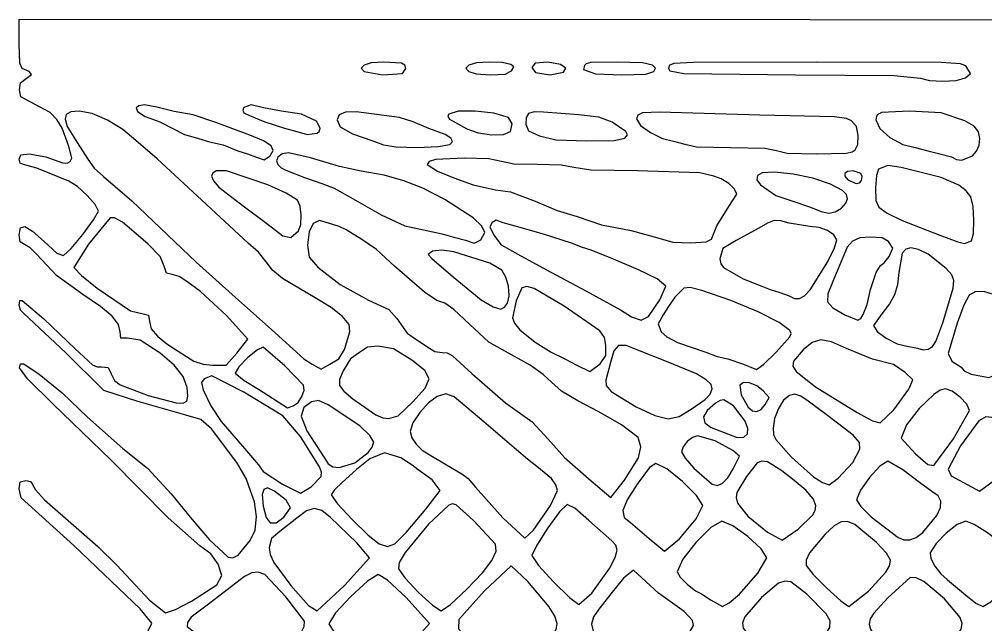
# Model space of a CAD drawing. Extents: x 0 to 192, y 1 to 97.
# Drawn here: x 0 to 76.6, y 48.8 to 96.8 of the extents above; entities that cross this region are included whole.
import ezdxf

# ---------------------------------------------------------------- set-up
doc = ezdxf.new("R2010")
doc.units = 0

msp = doc.modelspace()

# ---------------------------------------------------------------- linework, layer by layer
at = {"layer": 'Image', "color": 7}
for points in [[(10.202308, 48.213288), (10.498641, 48.870999), (9.5905, 50.026136), (6.69756, 52.757726), (4.326897, 55.031688), (0.153032, 58.808996), (-0.000012, 59.528662), (0.074746, 60.094282), (0.507987, 60.191884), (0.891322, 60.127784), (1.015986, 59.93068), (1.270864, 59.449627), (1.9865, 58.663375), (4.506079, 56.467019), (6.227259, 54.970051), (7.723408, 53.47423), (10.323308, 50.716487), (11.60323, 49.693231), (12.389499, 49.968703), (13.658337, 50.613519), (15.660063, 51.921594), (16.061622, 52.657303), (15.765987, 53.552306), (15.182295, 54.39262), (14.308637, 55.001478), (11.806666, 57.242721), (7.272282, 61.800549), (2.669977, 66.287877), (0.650069, 68.250175), (0.012011, 69.124206), (0.086073, 69.43484), (0.354174, 69.459383), (1.577226, 68.616207), (3.388049, 67.134542), (5.414239, 65.207754), (8.212644, 62.734821), (10.159975, 61.18184), (12.049665, 59.13508), (13.55914, 57.294335), (15.086476, 55.491554), (16.555568, 54.116799), (16.919807, 54.071344), (17.342851, 54.281741), (18.310959, 55.429419), (18.707712, 56.264687), (18.795965, 57.346373), (18.643462, 58.498553), (18.334248, 59.387552), (17.978606, 60.345799), (17.256838, 61.62036), (15.239969, 64.287066), (14.399668, 65.029748), (13.210129, 65.379529), (9.326738, 66.491039), (6.711188, 67.340864), (3.686522, 70.328033), (0.330921, 73.468077), (0.084074, 73.706748), (-0.000012, 74.11149), (0.050479, 74.464582), (0.229938, 74.466613), (1.931024, 73.019646), (4.439284, 70.630128), (5.798448, 69.366296), (6.163122, 69.199188), (6.52571, 69.199425), (7.05347, 69.168884), (7.279367, 68.665763), (7.53379, 68.138526), (7.996484, 67.781882), (10.219106, 66.944617), (12.43296, 66.348072), (12.979935, 66.321569), (13.275868, 66.474163), (13.366727, 66.871173), (13.298484, 67.577917), (12.983227, 68.442529), (12.277229, 69.338791), (11.154323, 70.293179), (9.588345, 71.332169), (8.589386, 71.474711), (8.036564, 71.482143), (7.98898, 71.975844), (7.863699, 72.569368), (7.369794, 73.221592), (6.448159, 73.991914), (5.03969, 74.939735), (2.95185, 76.446051), (1.388304, 78.1095), (0.871696, 78.639341), (0.414638, 78.920503), (0.075644, 79.125821), (-0.000012, 79.683549), (0.103673, 80.237698), (0.440258, 80.33878), (1.048039, 79.976189), (1.965311, 79.139321), (2.982872, 78.220205), (3.493291, 78.04478), (4.109055, 78.600926), (5.041645, 79.709695), (5.893063, 80.865811), (6.265313, 81.563996), (6.007591, 82.084906), (5.383992, 82.807162), (4.618866, 83.501855), (3.936563, 83.940076), (1.385802, 84.954176), (0.342518, 85.253185), (0.076574, 85.347838), (-0.000012, 85.676518), (0.120195, 86.034504), (0.778729, 86.099851), (2.09106, 85.862584), (3.415489, 85.380043), (3.789313, 85.363199), (4.029284, 85.484582), (4.176344, 85.74513), (4.080513, 86.068964), (3.89465, 86.770879), (3.384646, 88.135817), (2.964012, 88.833971), (2.45314, 89.37204), (0.804955, 90.260974), (0.124296, 90.627949), (0.001693, 91.179845), (0.105792, 91.719205), (0.549268, 92.084044), (0.973715, 92.385365), (0.769833, 92.634377), (0.221623, 92.873176), (0.047139, 93.287458), (-0.000012, 94.820507), (-0.000012, 96.767838), (62.695577, 96.76244), (114.671608, 96.71525)], [(30.381447, 92.467959), (30.649295, 92.873176), (30.575475, 93.126735), (30.305818, 93.282006), (28.889812, 93.381175), (27.894377, 93.319048), (27.337332, 93.137645), (27.09502, 92.892101), (27.347307, 92.63503), (28.784377, 92.372065), (30.381455, 92.467959), (30.381447, 92.467959)], [(39.01909, 92.690365), (39.222724, 92.995256), (38.971801, 93.198364), (38.287807, 93.346972), (37.25777, 93.381915), (36.250462, 93.309903), (35.634655, 93.137645), (35.392343, 92.892101), (35.64463, 92.63503), (36.227391, 92.435947), (37.35405, 92.370561), (38.522609, 92.427273), (39.019097, 92.690365), (39.01909, 92.690365)], [(43.146082, 92.568376), (43.32347, 92.903934), (42.917979, 93.184662), (41.904287, 93.373692), (40.907799, 93.27839), (40.650385, 92.942704), (40.936284, 92.548072), (42.103491, 92.375792), (43.146082, 92.568366), (43.146082, 92.568376)], [(50.307145, 92.637499), (50.433699, 92.903175), (50.21085, 93.145498), (49.412006, 93.329353), (47.399028, 93.381175), (45.32811, 93.332295), (44.944592, 93.24793), (44.802742, 93.102937), (44.742292, 92.789245), (45.675133, 92.457986), (47.77354, 92.370325), (49.689118, 92.417429), (50.307145, 92.637499), (50.307145, 92.637499)], [(75.028521, 92.118387), (75.416441, 92.484243), (75.047227, 93.084842), (74.619205, 93.247941), (73.09808, 93.336828), (63.21435, 93.381175), (53.437807, 93.337435), (51.907183, 93.253643), (51.529095, 93.102688), (51.470813, 92.865685), (51.573033, 92.685716), (52.686532, 92.465134), (61.542609, 92.359176), (69.334647, 92.308923), (71.458566, 92.111177), (72.173484, 91.921489), (73.218281, 91.85989), (74.275705, 91.92574), (75.028508, 92.1184), (75.028521, 92.118387)], [(19.896396, 85.930245), (20.12666, 86.353445), (19.962802, 86.74068), (19.361114, 87.136669), (18.277886, 87.586128), (15.578648, 88.58895), (13.773046, 89.20107), (12.276652, 89.467781), (10.890786, 89.789035), (9.919129, 89.990965), (9.484619, 89.920478), (9.252138, 89.740645), (9.375384, 89.44667), (9.990391, 89.063313), (11.140192, 88.639848), (12.119487, 88.136558), (13.097726, 87.628559), (13.944392, 87.383052), (15.070648, 87.065619), (16.159732, 86.807282), (17.328035, 86.335057), (18.090034, 86.09385), (18.795977, 85.845851), (19.425216, 85.616767), (19.896396, 85.930245), (19.896396, 85.930245)], [(23.608122, 87.726632), (23.80684, 87.888177), (23.86498, 88.134833), (23.567344, 88.697329), (22.371873, 89.236974), (20.780203, 89.48468), (19.362524, 89.740513), (18.393812, 89.983523), (17.804741, 89.77035), (17.729477, 89.565986), (17.79849, 89.3639), (18.242006, 89.147847), (19.47331, 88.639848), (21.034812, 88.125848), (22.013306, 87.877849), (22.811317, 87.642067), (23.608122, 87.726632), (23.608122, 87.726632)], [(24.621975, 69.420746), (25.321567, 69.843872), (25.787726, 70.582115), (26.195024, 71.991045), (26.144892, 72.555239), (25.628782, 73.207417), (24.720528, 73.916882), (23.452637, 74.670717), (20.865514, 76.206179), (20.082395, 76.87925), (19.572736, 77.538617), (18.972661, 78.291422), (18.15391, 79.016324), (14.477982, 82.434498), (10.933641, 85.717103), (9.240309, 87.167377), (8.212344, 88.027491), (6.988014, 88.769389), (5.766833, 89.290065), (4.748315, 89.486513), (4.080073, 89.428761), (3.718751, 89.231069), (3.635886, 88.856784), (3.803013, 88.269252), (4.588256, 86.986792), (5.439637, 85.669719), (5.922143, 84.954969), (6.663208, 84.305211), (8.916614, 82.368835), (14.013393, 77.516038), (17.136072, 74.708659), (19.982152, 72.158819), (22.548943, 69.843872), (23.22952, 69.420539), (23.930739, 69.025093), (24.621975, 69.420746), (24.621975, 69.420746)], [(34.124201, 86.843525), (34.347052, 87.085848), (34.220498, 87.351524), (33.764431, 87.623849), (32.472833, 88.111584), (31.235236, 88.647722), (30.155489, 88.978122), (26.705833, 89.422683), (25.862536, 89.407334), (25.350423, 89.187562), (25.200132, 88.791837), (25.442301, 88.248625), (26.426874, 87.679815), (28.038773, 87.125412), (28.885439, 86.806523), (29.857815, 86.648226), (31.54018, 86.605053), (33.204865, 86.671866), (34.124201, 86.843525), (34.124201, 86.843525)], [(38.938884, 87.868528), (39.07899, 88.483251), (38.777287, 88.982888), (37.613869, 89.322511), (36.131546, 89.496079), (34.789113, 89.478289), (34.04536, 89.243841), (33.964529, 89.052346), (34.118724, 88.840082), (35.475289, 88.072103), (36.390718, 87.762201), (37.449677, 87.614595), (38.387341, 87.644849), (38.938884, 87.868528), (38.938884, 87.868528)], [(48.009519, 87.351524), (48.234714, 87.595858), (48.094853, 87.872734), (47.00058, 88.609109), (45.963087, 88.996152), (44.36528, 89.184809), (41.560833, 89.411523), (40.825635, 89.435225), (40.380958, 89.305194), (40.176693, 88.986805), (40.162731, 88.445432), (40.366295, 87.918442), (41.232617, 87.516381), (42.544968, 87.205255), (44.967913, 87.12919), (47.173861, 87.169183), (48.009519, 87.351524), (48.009519, 87.351524)], [(66.277684, 86.420579), (66.488977, 86.852974), (66.515595, 87.546538), (66.380062, 88.263868), (65.985479, 88.707475), (65.575244, 88.910004), (64.629917, 89.029809), (58.704155, 89.178401), (50.772258, 89.403868), (49.403951, 89.356872), (49.054935, 89.168572), (48.937274, 88.872699), (49.261279, 88.358424), (50.045064, 87.781148), (51.006288, 87.310435), (51.86261, 87.11585), (52.757236, 86.867234), (53.684577, 86.667428), (56.397898, 86.613235), (59.111222, 86.559037), (60.038563, 86.359235), (60.878693, 86.160752), (63.177346, 86.105235), (65.583857, 86.152075), (66.040405, 86.247997), (66.277684, 86.420579), (66.277684, 86.420579)], [(75.578107, 85.937855), (75.902927, 86.31202), (76.098561, 86.791264), (76.150967, 87.318592), (76.046099, 87.83701), (75.698241, 88.286549), (74.976533, 88.705364), (73.094625, 89.354973), (70.591424, 89.486513), (68.370646, 89.366686), (67.994081, 89.158106), (67.902584, 88.798151), (68.226517, 88.1143), (69.02746, 87.401001), (70.049131, 86.837752), (71.035246, 86.604054), (72.041276, 86.348464), (72.982577, 86.099851), (73.923879, 85.851236), (74.30673, 85.659358), (74.733271, 85.611051), (75.578107, 85.937855), (75.578107, 85.937855)], [(36.604955, 79.268104), (36.914623, 79.863619), (36.666675, 80.367809), (35.989876, 81.029314), (33.751991, 82.490188), (31.989565, 83.367565), (30.47846, 83.971843), (28.939448, 84.397288), (27.093299, 84.738169), (25.374737, 85.095563), (23.092841, 85.784214), (21.346482, 86.178322), (20.835315, 86.100087), (20.484503, 85.84006), (20.389903, 85.558473), (20.491693, 85.25096), (20.751061, 84.979718), (21.129195, 84.806945), (22.62237, 84.212279), (24.061702, 83.728071), (24.976635, 83.380443), (26.651694, 82.435982), (28.702628, 81.251172), (30.562141, 80.380138), (32.427292, 79.999152), (33.527958, 79.749859), (34.45929, 79.495859), (35.390622, 79.24186), (36.066504, 79.008204), (36.604955, 79.268106), (36.604955, 79.268104)], [(54.876409, 79.326526), (55.317675, 80.387107), (56.260696, 81.911105), (56.895695, 82.907313), (56.711539, 83.296157), (56.25304, 83.736059), (55.66175, 84.116401), (55.079219, 84.326563), (53.949664, 84.588913), (49.01735, 84.745186), (45.323012, 84.795909), (43.955113, 85.004597), (42.975841, 85.202486), (41.098103, 85.246156), (39.210876, 85.290045), (38.232392, 85.494744), (37.233579, 85.702378), (35.300264, 85.761185), (33.010359, 85.64627), (32.500599, 85.48875), (32.342626, 85.252188), (33.152717, 84.727428), (34.45929, 84.186554), (35.978602, 83.653858), (37.7566, 83.245493), (38.950048, 83.077966), (40.893951, 82.340518), (42.63536, 81.595648), (43.433948, 81.358524), (44.232534, 81.126638), (46.156652, 80.458815), (48.513942, 80.018712), (50.630606, 79.445933), (51.808574, 79.107313), (53.237335, 79.047023), (54.449269, 79.121478), (54.876409, 79.326526), (54.876409, 79.326526)], [(75.488708, 79.19106), (75.650098, 79.779607), (75.694195, 80.830666), (75.625618, 81.937099), (75.448986, 82.691763), (75.074863, 83.164863), (74.494095, 83.620341), (73.103868, 84.222979), (69.934581, 85.014177), (68.854874, 85.170714), (68.132488, 84.875573), (67.970404, 84.374369), (67.885701, 83.432235), (67.918657, 82.393285), (68.140417, 81.884385), (68.81625, 81.400629), (69.989763, 80.802087), (72.982577, 79.651365), (74.413442, 79.123919), (74.953882, 78.994711), (75.488708, 79.19106), (75.488708, 79.19106)], [(22.140305, 79.985579), (22.317469, 80.487804), (22.356493, 81.230372), (22.266257, 81.958352), (22.055639, 82.416816), (21.152433, 82.975691), (19.693159, 83.643346), (16.436373, 84.75225), (15.598867, 84.741046), (15.337176, 84.577152), (15.239981, 84.328886), (15.386996, 83.948153), (15.824441, 83.451134), (17.549013, 82.128825), (19.727309, 80.487538), (20.90372, 79.597232), (21.533043, 79.471958), (22.140305, 79.985579), (22.140305, 79.985579)], [(65.18026, 81.796909), (65.542164, 82.177736), (65.67696, 82.528899), (65.585532, 82.864376), (65.268761, 83.19814), (64.312058, 83.706813), (62.917149, 84.164596), (61.350509, 84.500109), (59.878615, 84.641972), (58.910782, 84.598581), (58.529617, 84.371796), (58.468521, 84.050804), (58.764263, 83.635369), (59.979504, 82.78997), (61.250628, 82.366183), (62.737924, 81.872717), (63.568722, 81.524559), (64.194151, 81.397689), (64.70205, 81.489382), (65.18026, 81.796909), (65.18026, 81.796909)], [(66.778487, 83.983187), (66.833245, 84.29969), (66.734647, 84.539689), (66.116463, 84.745186), (65.673752, 84.690919), (65.44743, 84.541745), (65.449777, 84.318102), (65.69307, 84.04043), (66.360597, 83.74102), (66.618433, 83.793474), (66.778487, 83.983187), (66.778487, 83.983187)], [(17.254988, 70.280857), (18.118645, 71.405239), (16.439686, 73.292752), (14.353268, 75.196002), (13.273491, 75.979406), (12.680134, 76.38435), (12.131201, 76.526571), (11.671539, 76.63666), (11.497399, 77.195652), (11.178926, 77.946848), (10.201575, 78.973649), (8.183716, 80.670053), (7.55447, 81.020324), (7.200802, 81.023302), (5.495085, 78.937684), (4.327636, 77.076467), (4.927073, 76.450414), (6.178504, 75.438608), (8.81745, 73.647599), (9.812912, 73.399872), (10.249587, 73.309622), (10.329321, 72.815356), (10.459973, 72.227399), (10.947962, 71.630024), (11.696969, 71.029209), (12.305993, 70.626815), (13.824059, 69.648709), (14.567498, 69.419636), (15.34999, 69.343027), (16.391331, 69.335883), (17.254988, 70.280857)], [(47.976883, 60.234218), (49.083398, 62.001084), (49.268177, 62.864563), (49.064269, 63.611905), (47.738743, 64.621313), (45.953887, 65.634669), (44.280608, 66.525604), (42.985964, 67.282293), (42.184328, 67.989849), (41.539689, 68.602818), (40.502655, 69.351347), (38.317579, 70.549356), (37.238628, 71.161574), (35.72591, 72.573228), (34.452542, 73.767524), (33.748591, 74.246533), (33.099188, 74.482424), (32.124711, 75.1218), (29.754499, 77.2012), (28.322102, 78.527247), (27.16783, 79.295554), (25.919432, 80.074706), (25.370827, 80.342525), (24.526656, 80.610304), (23.811629, 80.808526), (23.289218, 80.573984), (22.968855, 79.916657), (22.859971, 78.846525), (22.970551, 77.90324), (23.664304, 77.111723), (25.427848, 75.734974), (27.685965, 74.503059), (29.29463, 73.747235), (29.923419, 73.045313), (30.755592, 71.888885), (31.511618, 71.359882), (32.518986, 70.683512), (32.935937, 70.436324), (33.517277, 70.351871), (33.92603, 70.308126), (34.341049, 70.094968), (35.879913, 68.668878), (38.557593, 66.363957), (40.667515, 64.848469), (41.920292, 63.467125), (43.237506, 62.032318), (45.328913, 60.18024), (46.890246, 58.837219), (47.976883, 60.234218), (47.976883, 60.234218)], [(49.883992, 73.188201), (50.787403, 74.512411), (51.268184, 75.596615), (50.581674, 76.200153), (49.106607, 76.89685), (46.937596, 77.830029), (45.275467, 78.479861), (44.654464, 78.675676), (43.776596, 79.003822), (41.571284, 79.737823), (39.41803, 80.341009), (38.356365, 80.629476), (37.806029, 80.829392), (37.482878, 80.644689), (37.316104, 80.300798), (37.613209, 79.638073), (38.21647, 78.896791), (39.539286, 78.132598), (41.790522, 76.898027), (44.923185, 75.229885), (47.667276, 73.733382), (48.538908, 73.165405), (49.318274, 72.898652), (49.883992, 73.188203), (49.883992, 73.188201)], [(62.706957, 75.304865), (64.08502, 77.511731), (64.633201, 78.633563), (64.824272, 79.274218), (64.5869, 79.677124), (64.092586, 80.018804), (63.425685, 80.257126), (62.670548, 80.349957), (61.044592, 80.601406), (60.3876, 80.793253), (59.854126, 80.804445), (59.312157, 80.612835), (58.62968, 80.196277), (56.844708, 79.238545), (55.786376, 78.585114), (55.552242, 77.776093), (55.630965, 77.385685), (55.837599, 77.081508), (57.385632, 76.193872), (58.881843, 75.601198), (59.530564, 75.352582), (60.292563, 75.098583), (61.054562, 74.844583), (61.467284, 74.625313), (61.862243, 74.623919), (62.26646, 74.847927), (62.706957, 75.304865), (62.706957, 75.304865)], [(66.9113, 73.357534), (67.234723, 74.161866), (67.480108, 75.347198), (67.950353, 76.689983), (68.287262, 77.239803), (68.566436, 77.463862), (68.965303, 77.957947), (69.257249, 78.632985), (68.918582, 79.157193), (68.424908, 79.427656), (67.471554, 79.495859), (66.640523, 79.429605), (66.062178, 79.184523), (65.642636, 78.691137), (65.288014, 77.879972), (64.498602, 75.985758), (64.09958, 75.01113), (64.077021, 74.377295), (64.502078, 73.885209), (65.445907, 73.335825), (66.489999, 72.921275), (66.734036, 73.03239), (66.9113, 73.357521), (66.9113, 73.357534)], [(38.714719, 74.246533), (38.836812, 74.851027), (38.784727, 75.60144), (38.586825, 76.329985), (38.271465, 76.868876), (37.312261, 77.419113), (34.44727, 78.325889), (33.5123, 78.468451), (32.760695, 78.379607), (32.418732, 78.129493), (32.712693, 77.788246), (34.387638, 76.336273), (36.611104, 74.528652), (37.56244, 73.967547), (38.183034, 73.785338), (38.478262, 73.936431), (38.714719, 74.246533), (38.714719, 74.246533)], [(72.67342, 71.21379), (73.231989, 72.697304), (73.748839, 74.460049), (74.037357, 75.456607), (74.106493, 76.059676), (73.932985, 76.502337), (73.493569, 77.017669), (72.054282, 78.132001), (71.292157, 78.506232), (70.689577, 78.649194), (70.282559, 78.549585), (70.001334, 78.221292), (69.729064, 76.701863), (69.624302, 75.709862), (69.401521, 74.920003), (69.006683, 74.200198), (68.385747, 73.418359), (67.733251, 72.47421), (68.028323, 72.011106), (68.741799, 71.480709), (69.616063, 71.040502), (70.3935, 70.847967), (71.20458, 70.686822), (71.662703, 70.557892), (72.059491, 70.602482), (72.396034, 70.820985), (72.67342, 71.21379), (72.67342, 71.21379)], [(46.061236, 69.449403), (46.507818, 70.107606), (46.507749, 70.931064), (46.399745, 71.545484), (46.03166, 72.058575), (43.188277, 74.012641), (40.822894, 75.415094), (40.24059, 75.578039), (39.854066, 75.471605), (39.399165, 74.449245), (39.115953, 73.09521), (39.270657, 72.677946), (39.676871, 72.152767), (40.896443, 71.156851), (42.16395, 70.365831), (43.188256, 69.857183), (44.204255, 69.349041), (45.236737, 68.841042), (46.061236, 69.449403), (46.061236, 69.449403)], [(60.019037, 70.363532), (61.096983, 71.582764), (61.187365, 71.862137), (61.088243, 72.099193), (60.254691, 72.724604), (58.581101, 73.568178), (56.420207, 74.469412), (54.124742, 75.267799), (53.189343, 75.495807), (52.689887, 75.446467), (51.967086, 74.734485), (51.477271, 73.992533), (51.053938, 73.33025), (50.65538, 72.612412), (50.885338, 71.983179), (51.346777, 71.590646), (52.185211, 71.148254), (54.444583, 70.363484), (55.322451, 70.039687), (56.180832, 69.843872), (57.419631, 69.43312), (58.439794, 69.009787), (59.016667, 69.402255), (60.019037, 70.363532), (60.019037, 70.363532)], [(77.605893, 68.91254), (78.931856, 71.074841), (79.657152, 72.380183), (79.894247, 73.099626), (79.510222, 73.663529), (78.661599, 74.296613), (77.595605, 74.846168), (76.55947, 75.159482), (75.833662, 75.187558), (75.321993, 74.891413), (74.879455, 74.106809), (74.361039, 72.66951), (73.65991, 70.258159), (73.936283, 69.659244), (74.448153, 69.335873), (74.675909, 69.172498), (74.905942, 68.893828), (75.472585, 68.623468), (76.87495, 68.375984), (77.266909, 68.530008), (77.605893, 68.91254), (77.605893, 68.91254)], [(69.349022, 65.807656), (70.518021, 67.440382), (70.841254, 68.169554), (70.246577, 68.764233), (69.304456, 69.401473), (67.648584, 69.827912), (65.578013, 70.661806), (64.398466, 71.196294), (63.562539, 71.360339), (62.87602, 71.147751), (62.144697, 70.552335), (61.385419, 69.664794), (61.341892, 69.273611), (61.58723, 68.842509), (63.138874, 67.635608), (66.429095, 65.594217), (67.661443, 64.916301), (68.245256, 64.77533), (69.349022, 65.807656), (69.349022, 65.807656)], [(21.722315, 66.104478), (22.103428, 66.390354), (22.413512, 66.855737), (22.583638, 67.361264), (22.544877, 67.767573), (21.043968, 69.276897), (19.32949, 70.763906), (18.875444, 70.560214), (18.121755, 69.936651), (17.415223, 69.213142), (17.102646, 68.709615), (17.822311, 68.130168), (18.96531, 67.435828), (21.276907, 65.94921), (21.722315, 66.104478), (21.722315, 66.104478)], [(31.212597, 66.437763), (32.189355, 67.520931), (32.505261, 68.26103), (32.153707, 68.916926), (31.128081, 69.747485), (29.681951, 70.639498), (28.436397, 70.85987), (27.616726, 70.764971), (26.982762, 70.351871), (26.260567, 69.843872), (25.672158, 68.90446), (25.392381, 68.216541), (25.389914, 67.727222), (25.722948, 67.269846), (26.449677, 66.677756), (28.270664, 65.413309), (28.829568, 65.169856), (29.304575, 65.102545), (30.029922, 65.328117), (31.212597, 66.437763), (31.212597, 66.437763)], [(53.2586, 65.862763), (54.378791, 66.624762), (54.764826, 67.051601), (54.94543, 67.45804), (54.862592, 67.81438), (54.464605, 68.188638), (53.683033, 68.646933), (51.439028, 69.574109), (49.052125, 70.526716), (48.107423, 70.907868), (47.51629, 70.912858), (47.149592, 70.484628), (46.878197, 69.566118), (46.500436, 68.139037), (46.530245, 67.736904), (46.939398, 67.254721), (48.913293, 66.034896), (50.399954, 65.347861), (51.450667, 65.096858), (52.319019, 65.27184), (53.2586, 65.862763), (53.2586, 65.862763)], [(23.133021, 59.698151), (23.93654, 60.520575), (23.970936, 60.862895), (23.808972, 61.272357), (22.283348, 63.692658), (20.897003, 65.328933), (17.788942, 67.212431), (15.272486, 68.489207), (14.657242, 68.263404), (14.434459, 67.966134), (14.566087, 67.374405), (15.181551, 66.118543), (16.012055, 64.878853), (17.705027, 62.912708), (18.96531, 61.430249), (19.34631, 60.912185), (20.876532, 59.899688), (22.286355, 59.184712), (23.133021, 59.698151), (23.133021, 59.698151)], [(59.139502, 66.233378), (59.452893, 66.771545), (58.978744, 67.297591), (58.47369, 67.698973), (57.906999, 67.929539), (57.414906, 67.956192), (57.133648, 67.745835), (57.234103, 66.986704), (57.785549, 66.017729), (58.125056, 65.720098), (58.475929, 65.658748), (58.820101, 65.8308), (59.139502, 66.233378), (59.139502, 66.233378)], [(74.082589, 63.498367), (75.353241, 65.759269), (75.1335, 66.241922), (74.607289, 66.807217), (73.974123, 67.277022), (73.433519, 67.473208), (73.023905, 67.346619), (72.505844, 67.004284), (71.345413, 65.896983), (70.354301, 64.600515), (69.934581, 63.564087), (71.07092, 62.305379), (72.043983, 61.47555), (72.509598, 61.395959), (74.082589, 63.498367), (74.082589, 63.498367)], [(40.762882, 56.254889), (42.12413, 58.215717), (42.671949, 59.414979), (42.548559, 59.862364), (42.207367, 60.361451), (41.045435, 61.311962), (40.301285, 61.88484), (39.412286, 62.623574), (36.829956, 64.857335), (34.478446, 66.827105), (33.816944, 67.07859), (33.137251, 66.857074), (32.445862, 66.362607), (31.746551, 65.592189), (31.205267, 64.760173), (30.987961, 64.08091), (31.115235, 63.586196), (31.453699, 63.067097), (31.938317, 62.601426), (32.504053, 62.266996), (33.880046, 61.450154), (35.08532, 60.719389), (35.58201, 60.342396), (36.172563, 59.665502), (38.340661, 57.226914), (40.085158, 55.61989), (40.762882, 56.254889), (40.762882, 56.254889)], [(64.932259, 60.377791), (66.080019, 61.612754), (66.649802, 62.690958), (66.615914, 63.211351), (66.125419, 63.79836), (64.077555, 65.36177), (62.558346, 66.473786), (61.97339, 66.881855), (61.499601, 67.04306), (61.06891, 66.945476), (60.605211, 66.55481), (60.189341, 65.898208), (59.889677, 65.11341), (59.774594, 64.338159), (59.803206, 63.854063), (59.972729, 63.441312), (61.23664, 62.040848), (62.983562, 60.495629), (63.694545, 60.041813), (64.213696, 59.861658), (64.932259, 60.377791), (64.932259, 60.377791)], [(26.589835, 61.588883), (27.655071, 62.405488), (27.986446, 62.846756), (28.109298, 63.229699), (27.802423, 63.775603), (26.989503, 64.542534), (24.49176, 66.207525), (23.723883, 66.541614), (23.172957, 66.446573), (22.560558, 65.98596), (22.351972, 65.29197), (22.787037, 64.142188), (23.714238, 62.699478), (24.214636, 61.950811), (24.49488, 61.517548), (24.860824, 61.285832), (25.359481, 61.221418), (26.589835, 61.588883), (26.589835, 61.588883)], [(57.72846, 63.890802), (57.758938, 64.320359), (57.548533, 64.90616), (56.620095, 66.114998), (55.871218, 66.596173), (55.566992, 66.552048), (55.197943, 66.335417), (54.530838, 65.758549), (54.251111, 65.233667), (54.361298, 64.775474), (54.863934, 64.398669), (56.918389, 63.603674), (57.435243, 63.619726), (57.72846, 63.890802), (57.72846, 63.890802)], [(77.331269, 60.234218), (79.289453, 61.947369), (80.341898, 63.029561), (80.2422, 63.611831), (79.64564, 64.236033), (78.706884, 64.784076), (77.580596, 65.137869), (76.622767, 65.2467), (76.093113, 64.920705), (74.633119, 62.945024), (73.660108, 61.101616), (73.886123, 60.553612), (76.136211, 59.354172), (77.331269, 60.234218), (77.331269, 60.234218)], [(56.592774, 61.108895), (57.106978, 62.127526), (56.563744, 62.581037), (55.169967, 63.351443), (53.779881, 63.74788), (53.384868, 63.611767), (52.964149, 63.277899), (52.629643, 62.857983), (52.49327, 62.463724), (52.786291, 61.968439), (53.478367, 61.178077), (54.937757, 59.892308), (55.350848, 59.80387), (55.762723, 59.975936), (56.175869, 60.410335), (56.592774, 61.108895), (56.592774, 61.108895)], [(29.781206, 55.185479), (30.680918, 56.074478), (32.23475, 57.931094), (33.358625, 59.393447), (32.725332, 60.252337), (31.63697, 61.050281), (31.157294, 61.40555), (30.243654, 61.98256), (28.946782, 62.391561), (27.787264, 61.923554), (26.732207, 61.076023), (25.609565, 60.038421), (24.983171, 59.462862), (24.722636, 59.063562), (25.227671, 58.342646), (26.386897, 57.093046), (27.666491, 55.858503), (28.532631, 55.182759), (29.187998, 54.966541), (29.781206, 55.185484), (29.781206, 55.185479)], [(52.349448, 55.577557), (53.679155, 57.150577), (54.186601, 58.209332), (53.704874, 59.001847), (52.591221, 60.118896), (51.342936, 61.115467), (50.457312, 61.546549), (49.961756, 61.220191), (49.001026, 59.916395), (48.20453, 58.660462), (47.864739, 57.821815), (47.958491, 57.269519), (48.462628, 56.87264), (49.937242, 55.608905), (51.157374, 54.603891), (52.349448, 55.577557), (52.349448, 55.577557)], [(61.762464, 56.329727), (62.925386, 57.476627), (63.111148, 57.828252), (63.155869, 58.19645), (62.97576, 58.727063), (62.359882, 59.424115), (61.434201, 60.192014), (60.451926, 60.954013), (59.333755, 61.667444), (58.878345, 61.727163), (58.499664, 61.586419), (57.655306, 60.51095), (56.887284, 59.237941), (56.829645, 58.835387), (56.954473, 58.395851), (57.770481, 57.365667), (59.333331, 56.104036), (60.492466, 55.458219), (61.762464, 56.329727), (61.762464, 56.329727)], [(71.636794, 56.071523), (72.755626, 57.428894), (73.045248, 58.062904), (73.078078, 58.568377), (72.846993, 58.978203), (72.344869, 59.325269), (71.373913, 60.025395), (70.06236, 61.046842), (68.858975, 61.716012), (68.24165, 61.333233), (67.414546, 60.440842), (66.689558, 59.422754), (66.378586, 58.662886), (66.711232, 58.131427), (67.540198, 57.301608), (69.673263, 55.668354), (70.145398, 55.480075), (70.620409, 55.482535), (71.112731, 55.678696), (71.636794, 56.071523), (71.636794, 56.071523)], [(20.9794, 57.296492), (21.505306, 58.026561), (21.155447, 58.629399), (20.236199, 59.344668), (19.687136, 59.616179), (19.390606, 59.494613), (19.247325, 59.083089), (19.337523, 58.159887), (19.559638, 57.264264), (19.890774, 56.830527), (20.355754, 56.84562), (20.9794, 57.296492), (20.9794, 57.296492)], [(35.49286, 51.589489), (36.71263, 52.876618), (37.472253, 53.863223), (37.805545, 54.602714), (37.746324, 55.148501), (36.023245, 57.01052), (34.646105, 58.257304), (34.339149, 58.35599), (34.057566, 58.249199), (32.454222, 56.725239), (30.591348, 54.474788), (30.129541, 53.692896), (30.068069, 53.179265), (30.595648, 52.440585), (31.658603, 51.324963), (32.772348, 50.307317), (33.452295, 49.862564), (34.178189, 50.369849), (35.49286, 51.589489), (35.49286, 51.589489)], [(45.393791, 51.259562), (46.790132, 53.221111), (47.242706, 54.082095), (47.413276, 54.663843), (47.297948, 55.062611), (46.972211, 55.400318), (45.15188, 57.022013), (44.03628, 57.996145), (43.441576, 58.292012), (42.839688, 57.706253), (41.894867, 56.433919), (41.022994, 55.076922), (40.639951, 54.237174), (41.169985, 53.466088), (42.364734, 52.155488), (43.631174, 50.919079), (44.376279, 50.370563), (45.393791, 51.259562), (45.393791, 51.259562)], [(25.789977, 51.867921), (27.770632, 54.07036), (26.768902, 55.260052), (24.684086, 57.27165), (23.982564, 57.807748), (23.389821, 57.9777), (22.774614, 57.778306), (22.005699, 57.206367), (20.661154, 56.159883), (20.000763, 55.587852), (19.811976, 54.893451), (19.894729, 54.330724), (20.175276, 53.697796), (21.523486, 51.880271), (22.939772, 50.286043), (23.607405, 49.862564), (25.789977, 51.867921), (25.789977, 51.867921)], [(57.096194, 51.174896), (58.557347, 52.837651), (59.266595, 54.070598), (58.814468, 54.778921), (57.764316, 55.748869), (56.575485, 56.605672), (55.707318, 56.974555), (54.829907, 56.467391), (53.644472, 55.286719), (52.602282, 53.943769), (52.154604, 52.949771), (52.399675, 52.534377), (52.96872, 51.956023), (53.612486, 51.439688), (54.08172, 51.210347), (54.857536, 50.702348), (55.759105, 50.20123), (56.281937, 50.487244), (57.096194, 51.174896), (57.096194, 51.174896)], [(67.344216, 51.428895), (68.699876, 52.913359), (68.996891, 53.439947), (69.087916, 53.890369), (68.756742, 54.429326), (67.969125, 55.280582), (66.259994, 56.694817), (65.667113, 56.931089), (65.160602, 56.912064), (64.612258, 56.597157), (63.893876, 55.945782), (62.6654, 54.468835), (62.402989, 53.888973), (62.39168, 53.442435), (62.935969, 52.741006), (64.015636, 51.648508), (65.130945, 50.642672), (65.782163, 50.20123), (67.344216, 51.428895), (67.344216, 51.428895)], [(78.178686, 51.609113), (79.227967, 52.754396), (79.586569, 53.393895), (79.385394, 53.85958), (78.866903, 54.465313), (76.776771, 56.053728), (75.703196, 56.707659), (75.05635, 56.974555), (74.373781, 56.694664), (73.491981, 56.017712), (72.684565, 55.187778), (72.225145, 54.448944), (72.285504, 54.005307), (72.598387, 53.40072), (73.064752, 52.789684), (73.585559, 52.326705), (75.033006, 51.115618), (75.850596, 50.461051), (76.399217, 50.20123), (77.038085, 50.564353), (78.178686, 51.609113), (78.178686, 51.609113)], [(19.758948, 45.075824), (20.928178, 46.403702), (21.827873, 47.493056), (22.324347, 48.075335), (22.597839, 48.609368), (22.598825, 49.038414), (21.143272, 50.974763), (19.466143, 52.745063), (18.94911, 52.919756), (18.423519, 52.871597), (17.847398, 52.587947), (17.178774, 52.056163), (15.102651, 50.46993), (13.634682, 49.354887), (13.331328, 48.945893), (13.303857, 48.624421), (15.159269, 47.158446), (17.242937, 45.54303), (17.803833, 45.009493), (18.42096, 44.751769), (19.078078, 44.772874), (19.758948, 45.075824), (19.758948, 45.075824)], [(40.248284, 45.332903), (41.612117, 46.899234), (42.272439, 47.885891), (42.57444, 48.366203), (42.636303, 48.854987), (42.448843, 49.430064), (42.002871, 50.169258), (40.3193, 52.196127), (38.987385, 53.418559), (36.878503, 51.452313), (34.843972, 49.170328), (34.816056, 48.441023), (36.79977, 46.185194), (38.159086, 44.860853), (38.909576, 44.274571), (40.248284, 45.332903), (40.248284, 45.332903)], [(49.436831, 45.305402), (50.927182, 46.617734), (53.204554, 48.260227), (53.464485, 48.688105), (53.374514, 49.092297), (52.712646, 49.807933), (50.692733, 51.261875), (49.348614, 52.487897), (48.697541, 53.079893), (47.913267, 52.454613), (46.900655, 51.217229), (45.942761, 49.989077), (45.519531, 49.376182), (45.372159, 48.802048), (45.500496, 48.257971), (45.904394, 47.735248), (46.684509, 46.745615), (47.707358, 45.440806), (48.678105, 44.613237), (49.436831, 45.305402), (49.436831, 45.305402)], [(30.701386, 46.789263), (32.511959, 48.855127), (30.683161, 50.912429), (29.197449, 52.304389), (28.461876, 52.741227), (27.605739, 52.212375), (26.289436, 51.005276), (25.08221, 49.689112), (24.553302, 48.833066), (25.081109, 47.974191), (26.287638, 46.668091), (27.60755, 45.474187), (28.475507, 44.951903), (29.205334, 45.366083), (30.701386, 46.789263), (30.701386, 46.789263)], [(62.895033, 46.891979), (63.825008, 47.86451), (64.271088, 48.535985), (64.296779, 49.068475), (63.965589, 49.62405), (62.455256, 51.186133), (61.171592, 52.167828), (60.685853, 52.214124), (60.191701, 52.051245), (58.852673, 50.923267), (57.531887, 49.390842), (57.335891, 48.895464), (57.386264, 48.475083), (58.814822, 46.772235), (59.998839, 45.66462), (60.36648, 45.495661), (60.768169, 45.459903), (61.174632, 45.498813), (61.564408, 45.683003), (62.895033, 46.891979), (62.895033, 46.891979)], [(71.761659, 45.442509), (73.408151, 46.834964), (74.220815, 47.73468), (74.669432, 48.406196), (74.754328, 48.860916), (74.603573, 49.339119), (73.352054, 50.809358), (71.724669, 52.184231), (71.105207, 52.477339), (70.63579, 52.494805), (68.862168, 50.897922), (67.742624, 49.674821), (67.465285, 49.221749), (67.377306, 48.812418), (67.47949, 48.400396), (67.77264, 47.939248), (68.93505, 46.683845), (70.133072, 45.562917), (70.804459, 45.121237), (71.761659, 45.442509), (71.761659, 45.442509)]]:
    msp.add_lwpolyline(points, dxfattribs=at)

doc.saveas('drawing.dxf')
